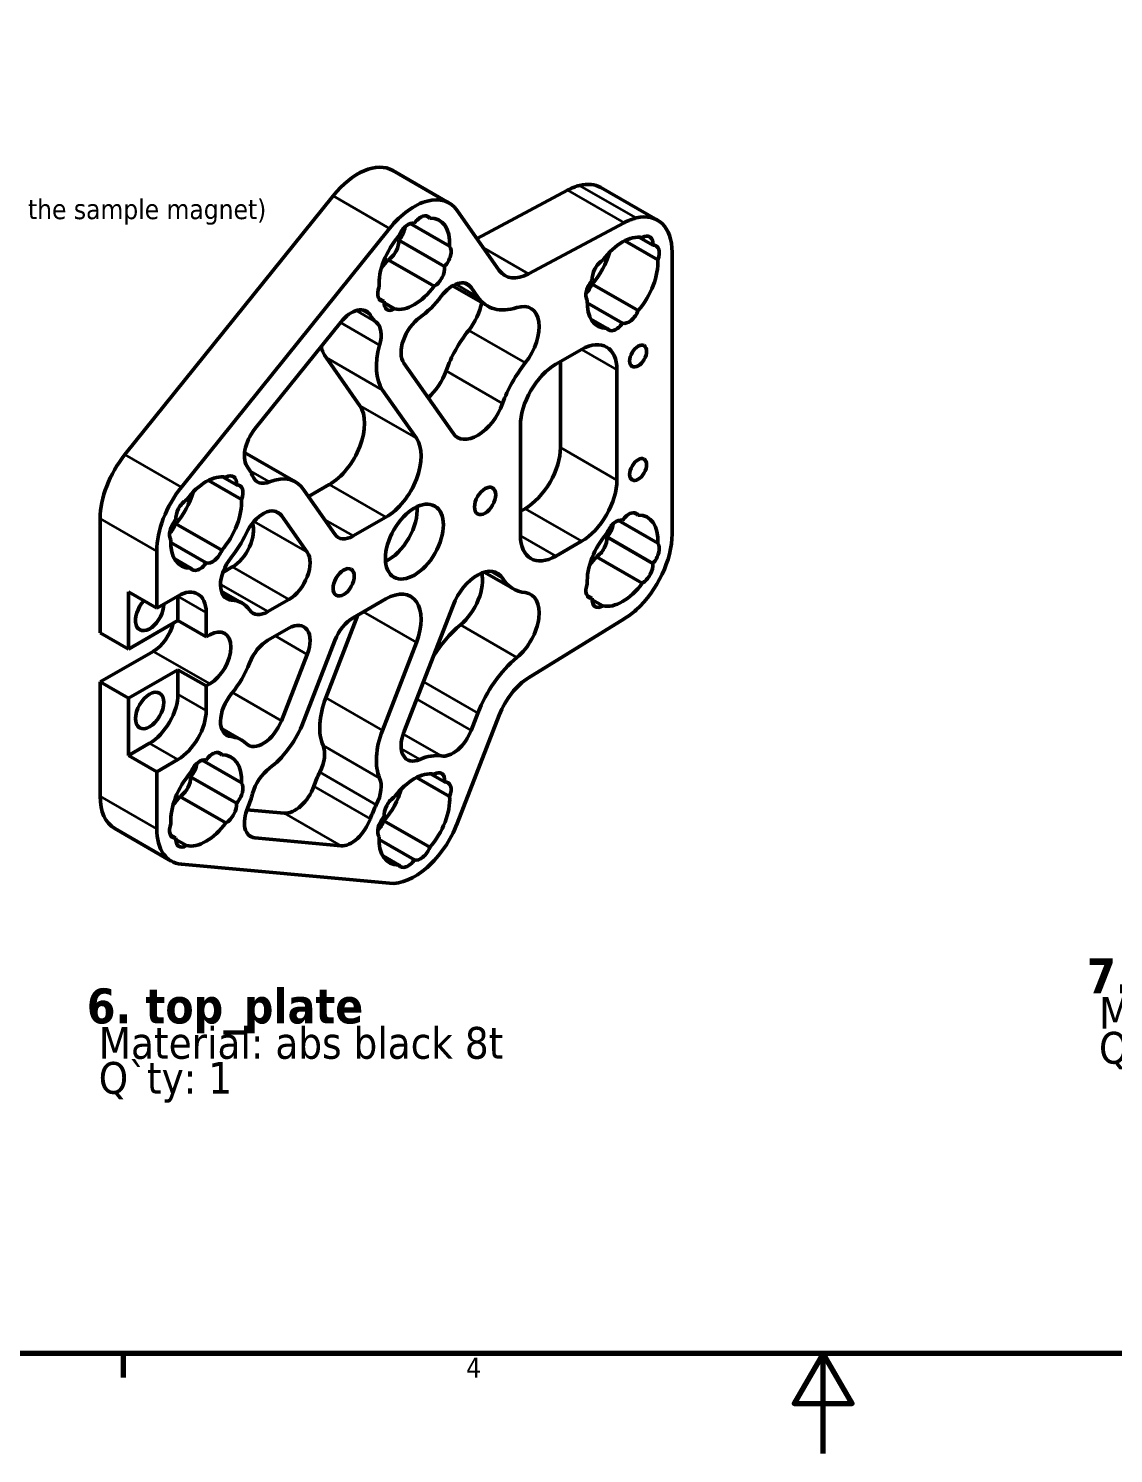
# Model space of a CAD drawing. Header units: millimetres. Extents: x 0 to 420, y 0 to 297.
# Drawn here: x 130.5 to 239, y 0 to 142.5 of the extents above; entities that cross this region are included whole.
import ezdxf

# ---------------------------------------------------------------- set-up
doc = ezdxf.new("R2010")
doc.units = ezdxf.units.MM
for name, color, linetype, lineweight in [('Border (ANSI)', 7, 'Continuous', 70), ('Dimension (ANSI)', 7, 'Continuous', 25), ('Symbol (ANSI)', 7, 'Continuous', 25), ('Visible (ANSI)', 7, 'Continuous', 50), ('Visible Narrow (ANSI)', 7, 'Continuous', 35)]:
    doc.layers.add(name, color=color, linetype=linetype, lineweight=lineweight)
doc.styles.add('Note Text (ANSI)', font='tahoma.ttf')
doc.dimstyles.new('Default - mm (ANSI)', dxfattribs={"dimtxt": 2, "dimasz": 1.5, "dimexe": 3.175, "dimexo": 1.6002, "dimgap": 0.8, "dimtad": 0, "dimtoh": 1, "dimrnd": 1e-08, "dimzin": 12, "dimdsep": 46, "dimtxsty": 'Note Text (ANSI)', "dimcen": 0.09, "dimdle": 10, "dimclrd": 256, "dimclre": 256, "dimclrt": 256, "dimadec": 1, "dimazin": 3, "dimtfac": 0.65, "dimtofl": 0, "dimtmove": 0, "dimatfit": 3, "dimfxl": 1, "dimtolj": 1, "dimtzin": 4, "dimlwd": 15, "dimlwe": 15, "dimarcsym": 0})

# ---------------------------------------------------------------- blocks, each defined once
blk = doc.blocks.new('Borders Default Border')
at = {"layer": 'Border (ANSI)'}
blk.add_line((140, 10), (140, 7.6), dxfattribs=at)
at = {"layer": 'Border (ANSI)', "flags": 128}
for points in [[(10, 10), (10, 287), (410, 287), (410, 10), (10, 10)], [(210, 0), (210, 10), (207.11, 5), (212.89, 5), (210, 10)]]:
    blk.add_lwpolyline(points, dxfattribs=at)
at = {"layer": 'Border (ANSI)', "insert": (174.3, 7.6), "char_height": 2, "attachment_point": 7, "style": 'Note Text (ANSI)'}
blk.add_mtext('4', dxfattribs=at)
blk = doc.blocks.new('*D56')
at = {"layer": 'Defpoints', "color": 0, "transparency": 16777216}
for p in [(100.05, 111.67), (93.63, 104)]:
    blk.add_point(p, dxfattribs=at)
at = {"layer": 'Dimension (ANSI)', "lineweight": 15, "transparency": 16777216}
for p, q in [((113.18, 127.36), (101.02, 112.82)), ((115.12, 127.36), (113.18, 127.36)), ((96.75, 107.84), (96.93, 107.84)), ((96.84, 107.75), (96.84, 107.93))]:
    blk.add_line(p, q, dxfattribs=at)
blk.add_arc((96.84, 107.84), 5, 13.6912, 56.0869, dxfattribs=at)
at = {"layer": 'Dimension (ANSI)', "transparency": 16777216}
blk.add_solid([(100.82, 112.98), (101.21, 112.66), (100.05, 111.67)], dxfattribs=at)
at = {"layer": 'Dimension (ANSI)', "lineweight": 18, "transparency": 16777216, "insert": (115.92, 129.34), "char_height": 2, "attachment_point": 1, "style": 'Note Text (ANSI)'}
blk.add_mtext('\\A1;\\fTahoma|b0|i0;\\H1.9873;6-∅10{\\H1.300000;\\S-.01^ -.04;}\\P\\fTahoma|b0|i0;\\H1.9873;(insert tight the sample magnet)', dxfattribs=at)

msp = doc.modelspace()

# ---------------------------------------------------------------- linework, layer by layer
at = {"layer": 'Visible (ANSI)'}
for p, q in [((172.6104, 125.0822), (166.9536, 128.3398)), ((140.1648, 99.9165), (160.9855, 125.8046)), ((175.3825, 121.5229), (184.4299, 126.3676)), ((187.7748, 126.6277), (193.4316, 123.3701)), ((177.6066, 118.3498), (173.4038, 124.346)), ((168.7072, 123.0357), (172.6445, 120.7684)), ((170.6719, 123.5827), (170.2808, 123.8079)), ((190.0867, 123.1101), (180.5451, 118.0006)), ((145.8216, 96.6589), (166.6423, 122.547)), ((172.1423, 118.7388), (167.5461, 121.3856)), ((193.4651, 119.4178), (190.1655, 121.318)), ((192.963, 120.869), (191.5656, 121.6737)), ((194.8881, 91.9654), (194.8881, 120.1547)), ((171.0898, 116.7597), (166.4936, 119.4065)), ((186.8963, 116.9784), (191.4925, 114.3316)), ((166.0921, 115.2547), (165.5349, 115.5755)), ((172.9362, 116.801), (176.4267, 114.791)), ((174.7916, 116.6432), (175.4633, 115.6849)), ((166.0845, 115.0983), (167.1446, 114.4878)), ((189.9378, 113.0689), (186.4024, 115.1049)), ((153.1752, 102.4981), (161.7637, 113.1769)), ((188.3832, 112.541), (186.7685, 113.4708)), ((183.2593, 108.956), (185.837, 110.4403)), ((163.6645, 104.814), (160.2825, 109.639)), ((172.981, 102.0579), (168.0709, 109.0631)), ((183.7156, 100.6366), (183.7156, 109.2187)), ((189.3725, 108.3886), (189.3725, 97.379)), ((165.9394, 106.3814), (169.3213, 101.5564)), ((179.7238, 91.8227), (179.7238, 102.8322)), ((152.1362, 100.1259), (157.2341, 97.1903)), ((151.8238, 95.4382), (148.5242, 97.3383)), ((151.3216, 96.8894), (149.9243, 97.6941)), ((161.1563, 91.9492), (158.0806, 96.3374)), ((158.5153, 95.7172), (160.6026, 96.9191)), ((179.7238, 94.2501), (180.1801, 94.5129)), ((191.4925, 93.8776), (191.1015, 94.1028)), ((137.6899, 82.0895), (137.6899, 93.5352)), ((145.255, 92.9987), (149.8512, 90.352)), ((155.8235, 93.8348), (158.4007, 90.1579)), ((166.2594, 93.6616), (162.9935, 91.7808)), ((189.5279, 93.3306), (193.4651, 91.0633)), ((185.837, 91.2553), (183.2593, 89.771)), ((192.963, 89.0337), (188.3668, 91.6805)), ((143.3468, 84.5548), (143.3468, 90.2776)), ((148.2965, 89.0893), (144.7611, 91.1252)), ((146.7418, 88.5614), (145.1272, 89.4912)), ((149.9602, 88.1336), (150.9067, 88.6786)), ((191.9104, 87.0546), (187.3143, 89.7014)), ((176.104, 88.1706), (179.0175, 86.4927)), ((140.5183, 80.4607), (140.5183, 86.1836)), ((140.5183, 86.1836), (143.3468, 84.5548)), ((143.3468, 84.5548), (145.4681, 85.7764)), ((145.4681, 85.7637), (145.4681, 83.3111)), ((149.806, 86.2684), (151.8938, 85.0661)), ((186.9127, 85.5496), (186.3556, 85.8705)), ((148.2965, 84.135), (148.2965, 81.6823)), ((156.5635, 85.4211), (154.4676, 84.2141)), ((162.9935, 83.6054), (166.2594, 85.4861)), ((168.0709, 72.1709), (172.981, 84.8311)), ((186.9051, 85.3932), (187.9652, 84.7827)), ((145.4681, 83.3111), (140.5183, 80.4607)), ((148.2965, 81.6823), (145.4681, 83.3111)), ((160.259, 75.5947), (163.4729, 83.8815)), ((180.5451, 77.6002), (190.0867, 83.4801)), ((137.6899, 82.0895), (140.5183, 80.4607)), ((148.2965, 81.6823), (148.6501, 81.8859)), ((154.4676, 81.3527), (156.5635, 82.5596)), ((157.853, 72.8036), (161.1563, 81.3211)), ((137.6899, 77.1842), (142.9932, 80.2382)), ((158.4007, 79.9386), (155.8235, 73.2935)), ((169.3213, 81.1177), (165.9159, 72.3371)), ((140.5183, 75.5555), (145.4681, 78.4058)), ((145.4681, 78.4058), (148.2965, 76.777)), ((145.4681, 78.4058), (145.4681, 75.9532)), ((137.6899, 65.7386), (137.6899, 77.1842)), ((140.5183, 75.5555), (137.6899, 77.1842)), ((148.6501, 76.9806), (148.2965, 76.777)), ((140.5183, 69.8326), (140.5183, 75.5555)), ((148.2965, 76.777), (148.2965, 74.3244)), ((173.4038, 63.03), (177.6066, 73.8667)), ((175.4633, 74.0632), (174.7916, 72.3312)), ((149.832, 72.5249), (151.7897, 71.3975)), ((142.6397, 71.0542), (140.5183, 69.8326)), ((149.8512, 69.898), (149.4601, 70.1232)), ((143.3468, 68.2038), (140.5183, 69.8326)), ((145.4681, 69.4254), (143.3468, 68.2038)), ((147.8865, 69.351), (151.8238, 67.0837)), ((143.3468, 62.481), (143.3468, 68.2038)), ((151.3216, 65.0541), (146.7254, 67.7009)), ((172.6445, 65.7331), (169.3448, 67.6332)), ((172.1423, 67.1843), (170.7449, 67.989)), ((150.2691, 63.075), (145.6729, 65.7217)), ((152.3648, 64.3934), (156.1068, 64.0504)), ((166.0757, 63.2937), (170.6719, 60.6469)), ((144.8033, 59.2653), (139.1464, 62.5229)), ((145.2714, 61.57), (144.7143, 61.8908)), ((145.2638, 61.4136), (146.3239, 60.8031)), ((161.7637, 60.7929), (153.1752, 61.5801)), ((169.1172, 59.3842), (165.5818, 61.4201)), ((166.6423, 57.0416), (145.8216, 58.9501)), ((167.5625, 58.8563), (165.9479, 59.7861))]:
    msp.add_line(p, q, dxfattribs=at)
for centre, major_axis, ratio, start_param, end_param in [((163.4603, 122.2737), (3.4932, 6.0661), 0.57809312, 0, 1.30706323), ((184.2807, 120.5614), (-3.4943, -6.0661), 0.57809344, 3.14166911, 3.64599856), ((169.1172, 119.0161), (3.4932, 6.0661), 0.57809312, 6.01945221, 7.59024854), ((184.2807, 120.5614), (3.4933, 6.0662), 0.57809312, 0.50421294, 0.75332968), ((189.9376, 117.3039), (3.4943, 6.0661), 0.57809344, 5.49600605, 6.78759122), ((167.1295, 122.2734), (0.7485, 1.2999), 0.57809312, 4.32875355, 5.35816684), ((168.4808, 121.7073), (0.7485, 1.2999), 0.57809312, 0.13996335, 1.8301681), ((169.7536, 122.4402), (0.7485, 1.2999), 0.57809312, 6.01994611, 7.71015087), ((169.1172, 119.0161), (2.4952, 4.3329), 0.57809312, 5.42755659, 6.61134783), ((189.9376, 117.3039), (-3.4933, -6.0662), 0.57809312, 3.6458056, 3.89492233), ((169.1172, 119.0161), (2.4952, 4.3329), 0.57809312, 1.23876638, 2.42255763), ((166.4931, 120.6325), (0.7485, 1.2999), 0.57809312, 3.92555101, 5.61575577), ((189.9378, 117.1076), (2.4952, 4.3329), 0.57809312, 0.19156883, 1.37536008), ((191.9099, 120.4093), (0.7485, 1.2999), 0.57809312, 5.3759511, 7.06615586), ((171.7257, 119.6266), (0.7485, 1.2999), 0.57809312, 4.32875355, 6.01895831), ((185.3417, 119.7544), (-2.4952, -4.3329), 0.57809312, 1.23876638, 1.97992845), ((192.5463, 119.5013), (0.7485, 1.2999), 0.57809312, 4.97274856, 6.66295332), ((164.521, 121.6629), (-2.4952, -4.3329), 0.57809312, 1.1616642, 1.37536008), ((171.0893, 117.9857), (-0.7485, -1.2999), 0.57809312, 0.78395836, 2.47416311), ((180.6684, 122.1569), (-2.4952, -4.3329), 0.57809312, 6.01945221, 7.03174318), ((187.9658, 118.138), (0.7485, 1.2999), 0.57809312, 0.78395836, 2.47416311), ((189.9378, 117.1076), (-2.4952, -4.3329), 0.57809312, 1.23876638, 2.42255763), ((172.9545, 114.3589), (1.4971, 2.5998), 0.57809312, 6.01945221, 7.64026939), ((187.3294, 116.4971), (-0.7485, -1.2999), 0.57809312, 4.32875355, 6.01895831), ((185.978, 117.0632), (0.7485, 1.2999), 0.57809312, 4.21250647, 4.97176076), ((166.5087, 116.6224), (-0.7485, -1.2999), 0.57809312, 4.97274856, 6.66295332), ((169.1172, 119.0161), (-2.4952, -4.3329), 0.57809312, 0.19156883, 1.37536008), ((169.1172, 119.0161), (3.4932, 6.0661), 0.57809312, 4.03713904, 4.49867674), ((180.6684, 122.1569), (-4.2418, -7.366), 0.57809312, 6.01945221, 6.84978268), ((162.8243, 111.6637), (1.4971, 2.5998), 0.57809312, 5.96943135, 7.59024854), ((167.1451, 115.7144), (-0.7485, -1.2999), 0.57809312, 5.3759511, 7.06615586), ((173.1097, 114.3393), (1.9961, 3.4663), 0.57809312, 4.45826097, 5.24950859), ((178.7666, 111.0817), (1.9961, 3.4663), 0.57809312, 4.45826097, 6.84978268), ((189.9378, 117.1076), (-2.4952, -4.3329), 0.57809312, 5.42755659, 6.61134783), ((190.5742, 114.4165), (-0.7485, -1.2999), 0.57809312, 0.13996335, 1.8301681), ((169.1172, 119.0161), (-3.4932, -6.0661), 0.57809312, 5.96943135, 6.18879399), ((163.6769, 110.6608), (1.4971, 2.5998), 0.57809312, 5.11296651, 6.18879399), ((169.9081, 111.3474), (-1.4971, -2.5998), 0.57809312, 4.03713904, 6.01945221), ((189.3015, 113.6835), (-0.7485, -1.2999), 0.57809312, 6.01994611, 7.71015087), ((177.6025, 108.1258), (4.2418, 7.366), 0.57809312, 1.31666832, 1.87153912), ((185.837, 106.3526), (2.4952, 4.3329), 0.57809312, 5.49585344, 7.06664976), ((164.2512, 114.6049), (-3.2438, -5.6329), 0.57809312, 5.74467398, 6.02456132), ((169.9081, 111.3474), (-3.2438, -5.6329), 0.57809312, 5.11296651, 6.02456132), ((183.2593, 104.8682), (-4.2418, -7.366), 0.57809312, 4.45826097, 5.01313177), ((183.2593, 104.8682), (2.4952, 4.3329), 0.57809312, 0.78346445, 2.35426078), ((169.7736, 108.3612), (1.9961, 3.4663), 0.57809312, 4.18139637, 5.01313177), ((160.6026, 101.0069), (2.4952, 4.3329), 0.57809312, 3.92505711, 6.01945221), ((175.4305, 105.1036), (-1.9961, -3.4663), 0.57809312, 6.01945221, 8.15472442), ((154.2358, 100.9848), (-1.4971, -2.5998), 0.57809312, 4.44865588, 6.06947307), ((166.2594, 97.7493), (2.4952, 4.3329), 0.57809312, 3.92505711, 6.01945221), ((142.6397, 96.3855), (3.4932, 6.0661), 0.57809312, 1.30706323, 2.35426078), ((180.1801, 98.6006), (2.4952, 4.3329), 0.57809312, 3.92505711, 5.49585344), ((148.2965, 93.128), (3.4932, 6.0661), 0.57809312, 5.85100604, 6.06947307), ((148.2965, 93.128), (2.4952, 4.3329), 0.57809312, 0.19156883, 1.37536008), ((150.2686, 96.4297), (0.7485, 1.2999), 0.57809312, 5.3759511, 7.06615586), ((154.9263, 99.7887), (-1.4971, -2.5998), 0.57809312, 5.85100604, 6.92638571), ((153.9864, 91.5506), (3.2477, 5.6397), 0.57809312, 5.96997192, 6.92638571), ((185.837, 95.3431), (-2.4952, -4.3329), 0.57809312, 0.78346445, 2.35426078), ((148.2965, 93.128), (3.4932, 6.0661), 0.57809312, 1.30706323, 2.35426078), ((143.7003, 95.7748), (-2.4952, -4.3329), 0.57809312, 1.23876638, 1.97992845), ((150.905, 95.5217), (0.7485, 1.2999), 0.57809312, 4.97274856, 6.66295332), ((146.3244, 94.1584), (0.7485, 1.2999), 0.57809312, 0.78395836, 2.47416311), ((148.2965, 93.128), (-2.4952, -4.3329), 0.57809312, 1.23876638, 2.42255763), ((153.9864, 91.5506), (1.4971, 2.5998), 0.57809312, 6.01945221, 8.00176538), ((166.4945, 92.7298), (2.046, 3.553), 0.57809312, 3.83408296, 5.590695), ((190.5742, 92.7351), (0.7485, 1.2999), 0.57809312, 6.01994611, 7.71015087), ((145.6881, 92.5175), (-0.7485, -1.2999), 0.57809312, 4.32875355, 6.01895831), ((144.3367, 93.0836), (0.7485, 1.2999), 0.57809312, 4.21250647, 4.97176076), ((150.9067, 91.1313), (1.4971, 2.5998), 0.57809312, 3.92505711, 5.81396345), ((187.9501, 92.5683), (0.7485, 1.2999), 0.57809312, 4.32875355, 5.35816684), ((189.3015, 92.0022), (0.7485, 1.2999), 0.57809312, 0.13996335, 1.8301681), ((189.9378, 89.311), (2.4952, 4.3329), 0.57809312, 5.42755659, 6.61134783), ((148.2965, 93.128), (-2.4952, -4.3329), 0.57809312, 5.42755659, 6.61134783), ((148.2965, 93.128), (3.4932, 6.0661), 0.57809312, 4.45142945, 4.86017273), ((162.9935, 94.2335), (-1.4971, -2.5998), 0.57809312, 6.01945221, 7.06664976), ((183.2593, 93.8587), (-2.4952, -4.3329), 0.57809312, 5.49585344, 7.06664976), ((189.9378, 89.311), (2.4952, 4.3329), 0.57809312, 1.23876638, 2.42255763), ((187.3137, 90.9274), (0.7485, 1.2999), 0.57809312, 3.92555101, 5.61575577), ((189.9376, 89.1146), (-3.4943, -6.0661), 0.57809344, 1.06287745, 2.35441339), ((148.9329, 90.4368), (-0.7485, -1.2999), 0.57809312, 0.13996335, 1.8301681), ((156.5635, 87.8737), (1.4971, 2.5998), 0.57809312, 3.92505711, 6.01945221), ((192.5463, 89.9215), (0.7485, 1.2999), 0.57809312, 4.32875355, 6.01895831), ((147.6601, 89.7039), (-0.7485, -1.2999), 0.57809312, 6.01994611, 7.71015087), ((151.849, 88.1049), (-1.4971, -2.5998), 0.57809312, 4.45142945, 6.57030954), ((175.4305, 84.6066), (1.9961, 3.4663), 0.57809312, 5.97857966, 8.11384731), ((185.3417, 91.9578), (-2.4952, -4.3329), 0.57809312, 1.1616642, 1.37536008), ((191.9099, 88.2806), (-0.7485, -1.2999), 0.57809312, 0.78395836, 2.47416311), ((173.1097, 85.7283), (1.9961, 3.4663), 0.57809312, 4.14192777, 5.73495941), ((183.2593, 93.8587), (-4.2418, -7.366), 0.57809312, 5.97857966, 6.5334471), ((187.3294, 86.9173), (-0.7485, -1.2999), 0.57809312, 4.97274856, 6.66295332), ((189.9378, 89.311), (-2.4952, -4.3329), 0.57809312, 0.19156883, 1.37536008), ((145.4681, 82.5062), (1.9961, 3.4663), 0.57809312, 5.49585344, 7.06664976), ((142.6397, 84.135), (-1.9961, -3.4663), 0.57809312, 2.35426078, 2.35812075), ((166.2594, 81.3984), (2.4952, 4.3329), 0.57809312, 4.97225466, 7.06664976), ((178.7666, 82.4708), (1.9961, 3.4663), 0.57809312, 4.14192777, 6.5334471), ((187.9658, 86.0094), (-0.7485, -1.2999), 0.57809312, 5.3759511, 7.06615586), ((142.6397, 84.135), (-0.9981, -1.7332), 0.57809312, 4.34590148, 8.64516608), ((148.6501, 79.4333), (3.2437, 5.6328), 0.57809312, 6.01945221, 6.57030954), ((154.4676, 86.6667), (-1.4971, -2.5998), 0.57809312, 6.01945221, 7.06664976), ((189.9376, 89.1146), (3.4933, 6.0662), 0.57809312, 3.95519105, 4.20435786), ((142.9932, 82.6908), (1.4971, 2.5998), 0.57809312, 3.92505711, 5.1614701), ((156.5635, 80.107), (1.4971, 2.5998), 0.57809312, 4.97225466, 7.06664976), ((162.9935, 81.1527), (1.4971, 2.5998), 0.57809312, 0.78346445, 1.83066201), ((175.0116, 76.8436), (4.2418, 7.366), 0.57809312, 1.00033512, 1.5177448), ((148.6501, 79.4333), (1.4971, 2.5998), 0.57809312, 3.92505711, 7.06664976), ((154.4676, 78.9), (1.4971, 2.5998), 0.57809312, 0.78346445, 1.83066201), ((148.6501, 79.4333), (3.2437, 5.6328), 0.57809312, 4.42139733, 4.97225466), ((180.6685, 73.5861), (-4.2418, -7.366), 0.57809312, 4.14192777, 4.97225466), ((180.6685, 73.5861), (2.4952, 4.3329), 0.57809312, 0.81837104, 1.83066201), ((142.6397, 74.3244), (-1.9961, -3.4663), 0.57809312, 0.78346445, 2.35426078), ((151.849, 74.4459), (-1.4971, -2.5998), 0.57809312, 4.42139733, 6.54027742), ((164.2512, 75.2601), (3.2438, 5.6329), 0.57809312, 1.83577112, 2.7371477), ((145.4681, 72.6956), (-1.9961, -3.4663), 0.57809312, 0.78346445, 2.35426078), ((153.9864, 73.4619), (-1.4971, -2.5998), 0.57809312, 6.13153414, 8.11384731), ((153.9864, 73.4619), (3.2477, 5.6397), 0.57809312, 4.06532116, 4.92277436), ((148.2965, 65.3314), (3.4932, 6.0661), 0.57809312, 6.13153414, 6.54027742), ((169.9081, 72.0025), (-3.2438, -5.6329), 0.57809312, 4.97736377, 5.87874036), ((169.9081, 72.0025), (-1.4971, -2.5998), 0.57809312, 4.97225466, 6.95456783), ((172.9545, 72.4996), (-1.4971, -2.5998), 0.57809312, 0.20984482, 1.83066201), ((148.9329, 68.7555), (0.7485, 1.2999), 0.57809312, 6.01994611, 7.71015087), ((148.2965, 65.3314), (2.4952, 4.3329), 0.57809312, 5.42755659, 6.61134783), ((158.0201, 68.7701), (-1.4971, -2.5998), 0.57809312, 1.66132023, 2.7371477), ((169.1172, 63.4229), (3.4932, 6.0661), 0.57809312, 0.20984482, 0.67138253), ((146.3088, 68.5887), (0.7485, 1.2999), 0.57809312, 4.32875355, 5.35816684), ((147.6601, 68.0225), (0.7485, 1.2999), 0.57809312, 0.13996335, 1.8301681), ((154.9263, 66.3063), (-1.4971, -2.5998), 0.57809312, 4.06532116, 5.14070083), ((148.2965, 65.3314), (2.4952, 4.3329), 0.57809312, 1.23876638, 2.42255763), ((145.6724, 66.9478), (0.7485, 1.2999), 0.57809312, 3.92555101, 5.61575577), ((150.905, 65.9419), (0.7485, 1.2999), 0.57809312, 4.32875355, 6.01895831), ((163.4603, 66.6805), (3.4932, 6.0661), 0.57809312, 1.66132023, 1.88068286), ((163.6769, 65.5126), (1.4971, 2.5998), 0.57809312, 4.80291288, 5.87874036), ((169.1172, 63.4229), (2.4952, 4.3329), 0.57809312, 0.19156883, 1.37536008), ((171.0893, 66.7246), (0.7485, 1.2999), 0.57809312, 5.3759511, 7.06615586), ((171.7257, 65.8166), (0.7485, 1.2999), 0.57809312, 4.97274856, 6.66295332), ((142.6397, 68.5889), (-3.4932, -6.0661), 0.57809312, 5.49585344, 6.28318531), ((143.7003, 67.9782), (-2.4952, -4.3329), 0.57809312, 1.1616642, 1.37536008), ((148.2965, 65.3314), (3.4932, 6.0661), 0.57809312, 4.9222338, 5.14070083), ((157.1675, 66.7853), (-1.4971, -2.5998), 0.57809312, 0.25986568, 1.88068286), ((167.1451, 64.4533), (0.7485, 1.2999), 0.57809312, 0.78395836, 2.47416311), ((164.521, 66.0697), (-2.4952, -4.3329), 0.57809312, 1.23876638, 1.97992845), ((169.1172, 63.4229), (-2.4952, -4.3329), 0.57809312, 1.23876638, 2.42255763), ((150.2686, 64.301), (-0.7485, -1.2999), 0.57809312, 0.78395836, 2.47416311), ((154.2358, 64.315), (-1.4971, -2.5998), 0.57809312, 4.9222338, 6.54305099), ((169.1172, 63.4229), (-3.4932, -6.0661), 0.57809312, 4.80291288, 5.02227552), ((145.6881, 62.9377), (-0.7485, -1.2999), 0.57809312, 4.97274856, 6.66295332), ((148.2965, 65.3314), (-2.4952, -4.3329), 0.57809312, 0.19156883, 1.37536008), ((162.8243, 63.5277), (-1.4971, -2.5998), 0.57809312, 0.25986568, 1.88068286), ((166.5087, 62.8124), (-0.7485, -1.2999), 0.57809312, 4.32875355, 6.01895831), ((165.1574, 63.3785), (0.7485, 1.2999), 0.57809312, 4.21250647, 4.97176076), ((169.1172, 63.4229), (-3.4932, -6.0661), 0.57809312, 0.25986568, 1.83066201), ((148.2965, 65.3314), (-3.4932, -6.0661), 0.57809312, 5.49585344, 6.54305099), ((146.3244, 62.0297), (-0.7485, -1.2999), 0.57809312, 5.3759511, 7.06615586), ((169.1172, 63.4229), (-2.4952, -4.3329), 0.57809312, 5.42755659, 6.61134783), ((169.7536, 60.7318), (-0.7485, -1.2999), 0.57809312, 0.13996335, 1.8301681), ((168.4808, 59.9988), (-0.7485, -1.2999), 0.57809312, 6.01994611, 7.71015087)]:
    msp.add_ellipse(centre, major_axis=major_axis, ratio=ratio, start_param=start_param, end_param=end_param, dxfattribs=at)
for centre, major_axis in [((191.4938, 109.7805), (0.5988, 1.0399)), ((191.4938, 98.4302), (0.5988, 1.0399)), ((176.1883, 95.2915), (0.7485, 1.2999)), ((169.1172, 91.2195), (2.046, 3.553)), ((162.0461, 87.1475), (0.7485, 1.2999)), ((142.6397, 74.3244), (0.9981, 1.7332))]:
    msp.add_ellipse(centre, major_axis=major_axis, ratio=0.57809312, dxfattribs=at)
at = {"layer": 'Visible Narrow (ANSI)'}
for p, q in [((166.6423, 122.547), (160.9855, 125.8046)), ((184.4299, 126.3676), (190.0867, 123.1101)), ((191.3019, 123.5907), (185.6451, 126.8483)), ((176.0282, 120.6017), (180.5451, 118.0006)), ((173.2516, 116.9585), (175.4633, 115.6849)), ((174.008, 117.0944), (174.7916, 116.6432)), ((165.309, 113.1674), (163.296, 114.3266)), ((163.7845, 114.4036), (164.7122, 113.8694)), ((161.7282, 113.1329), (165.6446, 110.8776)), ((174.5474, 112.351), (180.2043, 109.0934)), ((185.8233, 110.4324), (189.3725, 108.3886)), ((160.2825, 109.639), (165.9394, 106.3814)), ((172.2788, 108.2858), (177.9357, 105.0283)), ((163.6645, 104.814), (169.3213, 101.5564)), ((145.8216, 96.6589), (140.1648, 99.9165)), ((183.7156, 100.6366), (189.3725, 97.379)), ((154.6297, 97.1894), (152.6782, 98.3132)), ((160.6026, 96.9191), (166.2594, 93.6616)), ((155.0399, 94.286), (155.8235, 93.8348)), ((180.1801, 94.5129), (185.837, 91.2553)), ((143.3468, 90.2776), (137.6899, 93.5352)), ((153.0658, 93.2301), (158.4007, 90.1579)), ((160.1109, 93.4408), (162.9935, 91.7808)), ((179.7238, 91.8069), (183.2593, 89.771)), ((150.9067, 88.6786), (156.5635, 85.4211)), ((176.7337, 88.2594), (177.9357, 87.5673)), ((148.2965, 84.135), (145.4681, 85.7637)), ((149.7283, 86.9433), (154.4676, 84.2141)), ((149.9876, 85.8567), (150.8388, 85.3665)), ((163.9975, 84.1835), (169.3213, 81.1177)), ((173.7183, 82.8852), (179.3752, 79.6277)), ((155.2064, 81.7781), (158.4007, 79.9386)), ((142.9932, 80.2382), (148.6501, 76.9806)), ((170.0204, 77.1975), (175.4633, 74.0632)), ((148.2965, 74.3244), (145.4681, 75.9532)), ((150.9187, 76.118), (155.8235, 73.2935)), ((160.259, 75.5947), (165.9159, 72.3371)), ((169.3487, 75.4655), (174.7916, 72.3312)), ((150.019, 72.1517), (150.7833, 71.7116)), ((167.9975, 71.9682), (171.8033, 69.7766)), ((145.4681, 69.4254), (142.6397, 71.0542)), ((165.6446, 67.562), (159.9878, 70.8196)), ((167.801, 70.5054), (169.6708, 69.4286)), ((159.6521, 68.1432), (165.309, 64.8857)), ((143.3468, 62.481), (137.6899, 65.7386)), ((164.7122, 63.4963), (159.0553, 66.7538)), ((156.1068, 64.0504), (161.7637, 60.7929)), ((153.1752, 61.5801), (152.4028, 62.0249))]:
    msp.add_line(p, q, dxfattribs=at)

# ---------------------------------------------------------------- block references
msp.add_blockref('Borders Default Border', (0, 0))

# ---------------------------------------------------------------- texts
at = {"layer": 'Symbol (ANSI)', "char_height": 2, "width": 95.823822, "attachment_point": 1, "line_spacing_factor": 0.661283, "style": 'Note Text (ANSI)'}
for s, insert in [('{\\fTahoma|b1|i0|c129|p34;\\H1.75x;7. top_plate\\P\\fTahoma|b0|i0|c129|p34;\\H0.90714x; Material: AL6061\\H1.6867x; \\H0.59287x;\\P Q`ty: 1\\H1.656x; \\H0.60385x;\\P\\H1.6273x; }', (236.3894, 49.537)), ('{\\fTahoma|b1|i0|c129|p34;\\H1.75x;6. top_plate\\P\\fTahoma|b0|i0|c129|p34;\\H0.90714x; Material: abs black 8t\\H1.6867x; \\H0.59287x;\\P Q`ty: 1\\H1.656x; \\H0.60385x;\\P\\H1.6273x; }', (136.3579, 46.5235))]:
    msp.add_mtext(s, dxfattribs=dict(at, insert=insert))

# ---------------------------------------------------------------- dimensions: what is measured, and where the dimension line sits
at = {"layer": 'Dimension (ANSI)', "lineweight": 18}
dim = msp.add_diameter_dim_2p(p1=(93.635, 104.0023), p2=(100.053, 111.6711), text='\\fTahoma|b0|i0;\\H1.9873;6-<>\\P\\fTahoma|b0|i0;\\H1.9873;(insert tight the sample magnet)', dimstyle='Default - mm (ANSI)', override={"dimgap": 0.8, "dimtih": 1, "dimdec": 2, "dimlfac": 1, "dimtol": 1, "dimlim": 0, "dimtp": -0.01, "dimtm": 0.04, "dimtdec": 2, "dimtvp": -0.192308}, dxfattribs=at)
dim.commit()
dim.dimension.update_dxf_attribs({"geometry": '*D56', "text_midpoint": (135.3882, 127.356), "dimtype": 163})

doc.saveas('drawing.dxf')
